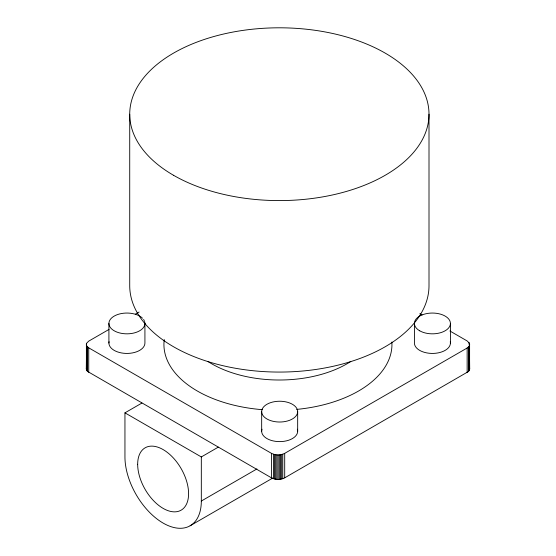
<?xml version="1.0" encoding="UTF-8"?>
<svg xmlns="http://www.w3.org/2000/svg" width="556" height="556" viewBox="0 0 556 556"><rect width="100%" height="100%" fill="white"/><g stroke="black" fill="none" stroke-linecap="round" stroke-linejoin="round"><path stroke-width="0.83" d="M449.88 330.98L467.144 340.946L469.382 343.191L469.681 368.982L468.52 371.484L284.7 477.847C280.648 479.967 275.533 479.967 271.481 477.847L87.424 371.359L86.319 368.982L86.604 343.254L88.731 341.127L109.025 329.409M86.319 368.982L86.388 368.364M469.681 344.484L469.021 346.402L467.144 348.021L284.7 453.355C280.648 455.475 275.533 455.475 271.481 453.355L88.731 347.841L86.944 346.305L86.319 344.484M135.337 314.216L139.09 312.048M256.914 468.944L201.321 501.039A54.002 31.178 60 0 1 163.13 523.085A54.002 31.178 60 0 1 124.947 456.942L124.947 412.844L141.919 403.051M124.947 412.844L201.321 456.942L218.293 447.142M190.138 525.761L272.767 478.049M419.863 313.654L422.115 314.953M469.605 368.329L469.681 368.982M469.605 343.83L469.605 369.636M469.382 345.776L469.382 370.275M469.021 342.572L469.021 344.261M469.021 346.402L469.021 370.894M468.52 346.986L468.52 371.484M467.144 348.021L467.144 372.52M450.416 323.439L450.416 343.038M429.003 114.195L429.003 285.673A149.64 86.395 0 0 1 279.362 372.068A149.64 86.395 0 0 1 129.722 285.673L129.722 114.195M414.415 323.439L414.415 343.038A18 10.39 0 0 0 433.597 353.407A18 10.39 0 0 0 450.263 341.683M297.668 411.628A18 10.39 0 0 1 270.668 420.628A18 10.39 0 0 1 270.668 402.627A18 10.39 0 0 1 297.668 411.628L297.668 431.227M284.7 453.355L284.7 477.847M282.768 454.21L282.768 478.709M281.67 454.523L281.67 479.022M280.509 454.752L280.509 479.244M279.314 454.884L279.314 479.383M278.09 454.933L278.09 479.432M276.867 454.884L276.867 479.383M275.672 454.752L275.672 479.244M274.511 454.523L274.511 479.022M273.413 454.21L273.413 478.709M271.481 453.355L271.481 477.847M261.667 411.628L261.667 431.227M201.321 456.942L201.321 501.039M144.921 323.439L144.921 343.038A18 10.39 0 0 1 125.739 353.407A18 10.39 0 0 1 109.073 341.683M108.913 323.439L108.913 343.038M88.731 347.841L88.731 372.339M87.424 346.861L87.424 371.359M86.944 346.305L86.944 370.796M86.604 345.714L86.604 370.213M86.388 343.865L86.388 369.601M297.321 429.197A18 10.39 0 0 1 279.668 441.617A18 10.39 0 0 1 262.015 429.197M391.869 342.023A114.008 65.823 0 0 1 296.633 409.404M262.627 409.696A114.008 65.823 0 0 1 164.242 339.57M144.574 321.41A18 10.39 0 0 1 123.022 333.586A18 10.39 0 0 1 112.402 317.295A18 10.39 0 0 1 142.51 318.24M143.552 319.464A18 10.39 0 0 1 144.303 320.749M350.773 361.483A95.507 55.141 0 0 1 207.951 361.483M173.548 175.286A149.64 86.395 0 0 0 423.901 136.554A149.64 86.395 0 0 0 240.63 30.747A149.64 86.395 0 0 0 173.548 175.286M419.69 330.792A18 10.39 0 0 0 449.804 326.129A18 10.39 0 0 0 427.759 313.403A18 10.39 0 0 0 419.69 330.792M137.673 464.288A36.001 20.787 60 0 0 175.863 511.798A36.001 20.787 60 0 0 175.863 460.882A36.001 20.787 60 0 0 137.673 464.288"/></g></svg>
